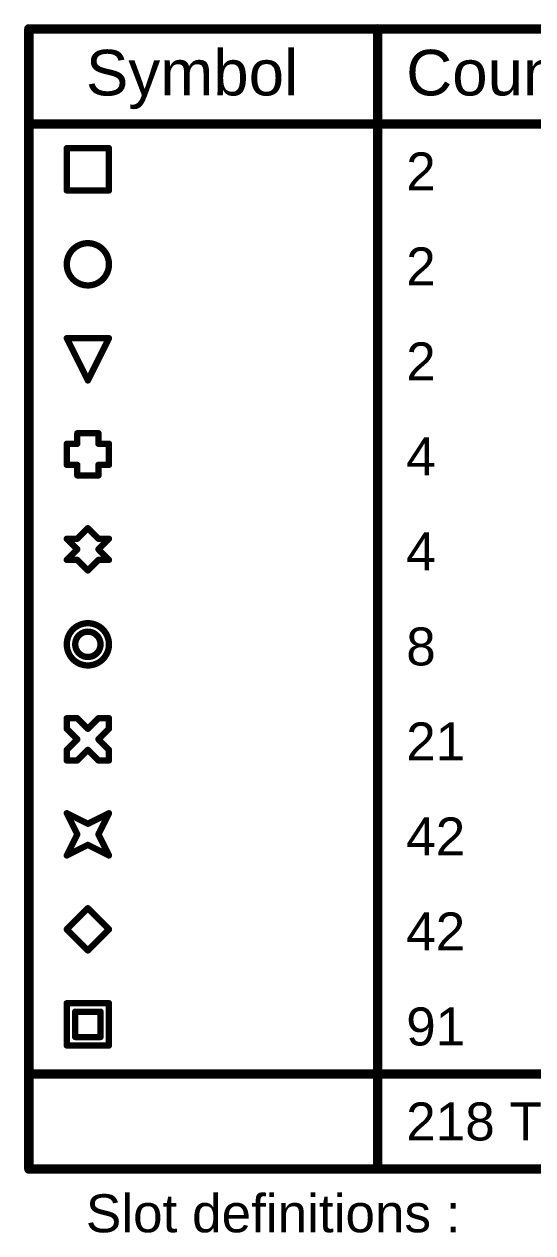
# Model space of a CAD drawing. Header units: inches. Extents: x 0 to 386, y 0 to 148.
# Drawn here: x 40.07 to 60.47, y 99.93 to 148.4 of the extents above; entities that cross this region are included whole.
import ezdxf

# ---------------------------------------------------------------- set-up
doc = ezdxf.new("R2010")
doc.units = ezdxf.units.IN
doc.layers.add('Drill Drawing', color=1, linetype='Continuous')
doc.styles.add('Arial', font='', dxfattribs={"height": 0.2})
doc.styles.get('Arial').set_extended_font_data('Arial')

msp = doc.modelspace()

# ---------------------------------------------------------------- linework, layer by layer
at = {"layer": 'Drill Drawing'}
for points, const_width in [([(40.257, 148.209), (230.756, 148.209)], 0.381), ([(40.257, 102.489), (40.257, 148.209)], 0.381), ([(54.25, 102.489), (54.25, 148.209)], 0.381), ([(40.257, 144.399), (230.756, 144.399)], 0.381), ([(41.776, 143.425), (43.469, 143.425)], 0.254), ([(41.776, 141.732), (41.776, 143.425)], 0.254), ([(43.469, 141.732), (43.469, 143.425)], 0.254), ([(41.776, 141.732), (43.469, 141.732)], 0.254), ([(41.776, 135.805), (43.469, 135.805)], 0.254), ([(41.776, 135.805), (42.623, 134.112)], 0.254), ([(42.623, 134.112), (43.469, 135.805)], 0.254), ([(42.199, 131.572), (42.199, 131.995)], 0.254), ([(42.199, 131.995), (43.046, 131.995)], 0.254), ([(43.046, 131.572), (43.046, 131.995)], 0.254), ([(41.776, 130.725), (41.776, 131.572)], 0.254), ([(41.776, 131.572), (42.199, 131.572)], 0.254), ([(43.046, 131.572), (43.469, 131.572)], 0.254), ([(43.469, 130.725), (43.469, 131.572)], 0.254), ([(41.776, 130.725), (42.199, 130.725)], 0.254), ([(42.199, 130.302), (42.199, 130.725)], 0.254), ([(42.199, 130.302), (43.046, 130.302)], 0.254), ([(43.046, 130.725), (43.469, 130.725)], 0.254), ([(43.046, 130.302), (43.046, 130.725)], 0.254), ([(42.199, 127.762), (42.623, 128.185)], 0.254), ([(42.623, 128.185), (43.046, 127.762)], 0.254), ([(41.776, 127.762), (42.199, 127.339)], 0.254), ([(41.776, 127.762), (42.199, 127.762)], 0.254), ([(43.046, 127.762), (43.469, 127.762)], 0.254), ([(43.046, 127.339), (43.469, 127.762)], 0.254), ([(41.776, 126.915), (42.199, 127.339)], 0.254), ([(41.776, 126.915), (42.199, 126.915)], 0.254), ([(42.199, 126.915), (42.623, 126.492)], 0.254), ([(42.623, 126.492), (43.046, 126.915)], 0.254), ([(43.046, 127.339), (43.469, 126.915)], 0.254), ([(43.046, 126.915), (43.469, 126.915)], 0.254), ([(41.776, 120.142), (41.776, 120.565)], 0.254), ([(41.776, 120.565), (42.199, 120.565)], 0.254), ([(41.776, 120.142), (42.199, 119.719)], 0.254), ([(42.199, 120.565), (42.623, 120.142)], 0.254), ([(42.623, 120.142), (43.046, 120.565)], 0.254), ([(43.046, 120.565), (43.469, 120.565)], 0.254), ([(43.046, 119.719), (43.469, 120.142)], 0.254), ([(43.469, 120.142), (43.469, 120.565)], 0.254), ([(41.776, 119.295), (42.199, 119.719)], 0.254), ([(43.046, 119.719), (43.469, 119.295)], 0.254), ([(41.776, 118.872), (41.776, 119.295)], 0.254), ([(42.199, 118.872), (42.623, 119.295)], 0.254), ([(42.623, 119.295), (43.046, 118.872)], 0.254), ([(43.469, 118.872), (43.469, 119.295)], 0.254), ([(41.776, 118.872), (42.199, 118.872)], 0.254), ([(43.046, 118.872), (43.469, 118.872)], 0.254), ([(41.776, 116.755), (42.623, 116.332)], 0.254), ([(41.776, 116.755), (42.199, 115.909)], 0.254), ([(42.623, 116.332), (43.469, 116.755)], 0.254), ([(43.046, 115.909), (43.469, 116.755)], 0.254), ([(41.776, 115.062), (42.199, 115.909)], 0.254), ([(43.046, 115.909), (43.469, 115.062)], 0.254), ([(41.776, 115.062), (42.623, 115.485)], 0.254), ([(42.623, 115.485), (43.469, 115.062)], 0.254), ([(41.776, 112.099), (42.623, 112.945)], 0.254), ([(42.623, 112.945), (43.469, 112.099)], 0.254), ([(41.776, 112.099), (42.623, 111.252)], 0.254), ([(42.623, 111.252), (43.469, 112.099)], 0.254), ([(41.776, 109.135), (43.469, 109.135)], 0.254), ([(41.776, 107.442), (41.776, 109.135)], 0.254), ([(43.469, 107.442), (43.469, 109.135)], 0.254), ([(42.115, 108.797), (43.131, 108.797)], 0.254), ([(42.115, 107.781), (42.115, 108.797)], 0.254), ([(43.131, 107.781), (43.131, 108.797)], 0.254), ([(42.115, 107.781), (43.131, 107.781)], 0.254), ([(41.776, 107.442), (43.469, 107.442)], 0.254), ([(40.257, 106.299), (230.756, 106.299)], 0.381), ([(40.257, 102.489), (230.756, 102.489)], 0.381)]:
    msp.add_lwpolyline(points, dxfattribs=dict(at, const_width=const_width))
for points, const_width in [([(40.162, 148.209, 1), (40.353, 148.209, 1)], 0.191), ([(40.162, 148.209, 1), (40.353, 148.209, 1)], 0.191), ([(54.154, 148.209, 1), (54.345, 148.209, 1)], 0.191), ([(40.162, 144.399, 1), (40.353, 144.399, 1)], 0.191), ([(41.713, 143.425, 1), (41.84, 143.425, 1)], 0.127), ([(41.713, 143.425, 1), (41.84, 143.425, 1)], 0.127), ([(43.406, 143.425, 1), (43.533, 143.425, 1)], 0.127), ([(43.406, 143.425, 1), (43.533, 143.425, 1)], 0.127), ([(41.713, 141.732, 1), (41.84, 141.732, 1)], 0.127), ([(41.713, 141.732, 1), (41.84, 141.732, 1)], 0.127), ([(43.406, 141.732, 1), (43.533, 141.732, 1)], 0.127), ([(43.406, 141.732, 1), (43.533, 141.732, 1)], 0.127), ([(43.469, 138.769, 1), (41.776, 138.769, 1)], 0.254), ([(41.713, 138.769, 1), (41.84, 138.769, 1)], 0.127), ([(43.406, 138.769, 1), (43.533, 138.769, 1)], 0.127), ([(41.713, 135.805, 1), (41.84, 135.805, 1)], 0.127), ([(41.713, 135.805, 1), (41.84, 135.805, 1)], 0.127), ([(43.406, 135.805, 1), (43.533, 135.805, 1)], 0.127), ([(43.406, 135.805, 1), (43.533, 135.805, 1)], 0.127), ([(42.559, 134.112, 1), (42.686, 134.112, 1)], 0.127), ([(42.559, 134.112, 1), (42.686, 134.112, 1)], 0.127), ([(42.136, 131.995, 1), (42.263, 131.995, 1)], 0.127), ([(42.136, 131.995, 1), (42.263, 131.995, 1)], 0.127), ([(42.983, 131.995, 1), (43.11, 131.995, 1)], 0.127), ([(42.983, 131.995, 1), (43.11, 131.995, 1)], 0.127), ([(41.713, 131.572, 1), (41.84, 131.572, 1)], 0.127), ([(41.713, 131.572, 1), (41.84, 131.572, 1)], 0.127), ([(42.136, 131.572, 1), (42.263, 131.572, 1)], 0.127), ([(42.136, 131.572, 1), (42.263, 131.572, 1)], 0.127), ([(42.983, 131.572, 1), (43.11, 131.572, 1)], 0.127), ([(42.983, 131.572, 1), (43.11, 131.572, 1)], 0.127), ([(43.406, 131.572, 1), (43.533, 131.572, 1)], 0.127), ([(43.406, 131.572, 1), (43.533, 131.572, 1)], 0.127), ([(41.713, 130.725, 1), (41.84, 130.725, 1)], 0.127), ([(41.713, 130.725, 1), (41.84, 130.725, 1)], 0.127), ([(42.136, 130.725, 1), (42.263, 130.725, 1)], 0.127), ([(42.136, 130.725, 1), (42.263, 130.725, 1)], 0.127), ([(42.136, 130.302, 1), (42.263, 130.302, 1)], 0.127), ([(42.136, 130.302, 1), (42.263, 130.302, 1)], 0.127), ([(42.983, 130.725, 1), (43.11, 130.725, 1)], 0.127), ([(42.983, 130.725, 1), (43.11, 130.725, 1)], 0.127), ([(42.983, 130.302, 1), (43.11, 130.302, 1)], 0.127), ([(42.983, 130.302, 1), (43.11, 130.302, 1)], 0.127), ([(43.406, 130.725, 1), (43.533, 130.725, 1)], 0.127), ([(43.406, 130.725, 1), (43.533, 130.725, 1)], 0.127), ([(42.559, 128.185, 1), (42.686, 128.185, 1)], 0.127), ([(42.559, 128.185, 1), (42.686, 128.185, 1)], 0.127), ([(41.713, 127.762, 1), (41.84, 127.762, 1)], 0.127), ([(41.713, 127.762, 1), (41.84, 127.762, 1)], 0.127), ([(42.136, 127.762, 1), (42.263, 127.762, 1)], 0.127), ([(42.136, 127.762, 1), (42.263, 127.762, 1)], 0.127), ([(42.983, 127.762, 1), (43.11, 127.762, 1)], 0.127), ([(42.983, 127.762, 1), (43.11, 127.762, 1)], 0.127), ([(43.406, 127.762, 1), (43.533, 127.762, 1)], 0.127), ([(43.406, 127.762, 1), (43.533, 127.762, 1)], 0.127), ([(41.713, 126.915, 1), (41.84, 126.915, 1)], 0.127), ([(41.713, 126.915, 1), (41.84, 126.915, 1)], 0.127), ([(42.136, 127.339, 1), (42.263, 127.339, 1)], 0.127), ([(42.136, 127.339, 1), (42.263, 127.339, 1)], 0.127), ([(42.136, 126.915, 1), (42.263, 126.915, 1)], 0.127), ([(42.136, 126.915, 1), (42.263, 126.915, 1)], 0.127), ([(42.983, 127.339, 1), (43.11, 127.339, 1)], 0.127), ([(42.983, 127.339, 1), (43.11, 127.339, 1)], 0.127), ([(42.983, 126.915, 1), (43.11, 126.915, 1)], 0.127), ([(42.983, 126.915, 1), (43.11, 126.915, 1)], 0.127), ([(43.406, 126.915, 1), (43.533, 126.915, 1)], 0.127), ([(43.406, 126.915, 1), (43.533, 126.915, 1)], 0.127), ([(42.559, 126.492, 1), (42.686, 126.492, 1)], 0.127), ([(42.559, 126.492, 1), (42.686, 126.492, 1)], 0.127), ([(43.469, 123.529, 1), (41.776, 123.529, 1)], 0.254), ([(43.131, 123.529, 1), (42.115, 123.529, 1)], 0.254), ([(41.713, 123.529, 1), (41.84, 123.529, 1)], 0.127), ([(42.051, 123.529, 1), (42.178, 123.529, 1)], 0.127), ([(43.067, 123.529, 1), (43.194, 123.529, 1)], 0.127), ([(43.406, 123.529, 1), (43.533, 123.529, 1)], 0.127), ([(41.713, 120.565, 1), (41.84, 120.565, 1)], 0.127), ([(41.713, 120.565, 1), (41.84, 120.565, 1)], 0.127), ([(41.713, 120.142, 1), (41.84, 120.142, 1)], 0.127), ([(41.713, 120.142, 1), (41.84, 120.142, 1)], 0.127), ([(42.136, 120.565, 1), (42.263, 120.565, 1)], 0.127), ([(42.136, 120.565, 1), (42.263, 120.565, 1)], 0.127), ([(42.559, 120.142, 1), (42.686, 120.142, 1)], 0.127), ([(42.559, 120.142, 1), (42.686, 120.142, 1)], 0.127), ([(42.983, 120.565, 1), (43.11, 120.565, 1)], 0.127), ([(42.983, 120.565, 1), (43.11, 120.565, 1)], 0.127), ([(43.406, 120.565, 1), (43.533, 120.565, 1)], 0.127), ([(43.406, 120.565, 1), (43.533, 120.565, 1)], 0.127), ([(43.406, 120.142, 1), (43.533, 120.142, 1)], 0.127), ([(43.406, 120.142, 1), (43.533, 120.142, 1)], 0.127), ([(42.136, 119.719, 1), (42.263, 119.719, 1)], 0.127), ([(42.136, 119.719, 1), (42.263, 119.719, 1)], 0.127), ([(42.983, 119.719, 1), (43.11, 119.719, 1)], 0.127), ([(42.983, 119.719, 1), (43.11, 119.719, 1)], 0.127), ([(41.713, 119.295, 1), (41.84, 119.295, 1)], 0.127), ([(41.713, 119.295, 1), (41.84, 119.295, 1)], 0.127), ([(42.559, 119.295, 1), (42.686, 119.295, 1)], 0.127), ([(42.559, 119.295, 1), (42.686, 119.295, 1)], 0.127), ([(43.406, 119.295, 1), (43.533, 119.295, 1)], 0.127), ([(43.406, 119.295, 1), (43.533, 119.295, 1)], 0.127), ([(41.713, 118.872, 1), (41.84, 118.872, 1)], 0.127), ([(41.713, 118.872, 1), (41.84, 118.872, 1)], 0.127), ([(42.136, 118.872, 1), (42.263, 118.872, 1)], 0.127), ([(42.136, 118.872, 1), (42.263, 118.872, 1)], 0.127), ([(42.983, 118.872, 1), (43.11, 118.872, 1)], 0.127), ([(42.983, 118.872, 1), (43.11, 118.872, 1)], 0.127), ([(43.406, 118.872, 1), (43.533, 118.872, 1)], 0.127), ([(43.406, 118.872, 1), (43.533, 118.872, 1)], 0.127), ([(41.713, 116.755, 1), (41.84, 116.755, 1)], 0.127), ([(41.713, 116.755, 1), (41.84, 116.755, 1)], 0.127), ([(43.406, 116.755, 1), (43.533, 116.755, 1)], 0.127), ([(43.406, 116.755, 1), (43.533, 116.755, 1)], 0.127), ([(42.559, 116.332, 1), (42.686, 116.332, 1)], 0.127), ([(42.559, 116.332, 1), (42.686, 116.332, 1)], 0.127), ([(42.136, 115.909, 1), (42.263, 115.909, 1)], 0.127), ([(42.136, 115.909, 1), (42.263, 115.909, 1)], 0.127), ([(42.983, 115.909, 1), (43.11, 115.909, 1)], 0.127), ([(42.983, 115.909, 1), (43.11, 115.909, 1)], 0.127), ([(42.559, 115.485, 1), (42.686, 115.485, 1)], 0.127), ([(42.559, 115.485, 1), (42.686, 115.485, 1)], 0.127), ([(41.713, 115.062, 1), (41.84, 115.062, 1)], 0.127), ([(41.713, 115.062, 1), (41.84, 115.062, 1)], 0.127), ([(43.406, 115.062, 1), (43.533, 115.062, 1)], 0.127), ([(43.406, 115.062, 1), (43.533, 115.062, 1)], 0.127), ([(42.559, 112.945, 1), (42.686, 112.945, 1)], 0.127), ([(42.559, 112.945, 1), (42.686, 112.945, 1)], 0.127), ([(41.713, 112.099, 1), (41.84, 112.099, 1)], 0.127), ([(41.713, 112.099, 1), (41.84, 112.099, 1)], 0.127), ([(43.406, 112.099, 1), (43.533, 112.099, 1)], 0.127), ([(43.406, 112.099, 1), (43.533, 112.099, 1)], 0.127), ([(42.559, 111.252, 1), (42.686, 111.252, 1)], 0.127), ([(42.559, 111.252, 1), (42.686, 111.252, 1)], 0.127), ([(41.713, 109.135, 1), (41.84, 109.135, 1)], 0.127), ([(41.713, 109.135, 1), (41.84, 109.135, 1)], 0.127), ([(43.406, 109.135, 1), (43.533, 109.135, 1)], 0.127), ([(43.406, 109.135, 1), (43.533, 109.135, 1)], 0.127), ([(42.051, 108.797, 1), (42.178, 108.797, 1)], 0.127), ([(42.051, 108.797, 1), (42.178, 108.797, 1)], 0.127), ([(43.067, 108.797, 1), (43.194, 108.797, 1)], 0.127), ([(43.067, 108.797, 1), (43.194, 108.797, 1)], 0.127), ([(42.051, 107.781, 1), (42.178, 107.781, 1)], 0.127), ([(42.051, 107.781, 1), (42.178, 107.781, 1)], 0.127), ([(43.067, 107.781, 1), (43.194, 107.781, 1)], 0.127), ([(43.067, 107.781, 1), (43.194, 107.781, 1)], 0.127), ([(41.713, 107.442, 1), (41.84, 107.442, 1)], 0.127), ([(41.713, 107.442, 1), (41.84, 107.442, 1)], 0.127), ([(43.406, 107.442, 1), (43.533, 107.442, 1)], 0.127), ([(43.406, 107.442, 1), (43.533, 107.442, 1)], 0.127), ([(40.162, 106.299, 1), (40.353, 106.299, 1)], 0.191), ([(40.162, 102.489, 1), (40.353, 102.489, 1)], 0.191), ([(40.162, 102.489, 1), (40.353, 102.489, 1)], 0.191), ([(54.154, 102.489, 1), (54.345, 102.489, 1)], 0.191)]:
    msp.add_lwpolyline(points, format="xyb", close=True, dxfattribs=dict(at, const_width=const_width))

# ---------------------------------------------------------------- texts
at = {"layer": 'Drill Drawing', "style": 'Arial'}
for s, height, p in [('Symbol', 1.8288, (42.543, 145.542)), ('Count', 1.8288, (55.393, 145.542)), ('2', 1.524, (55.393, 141.732)), ('2', 1.524, (55.393, 137.922)), ('2', 1.524, (55.393, 134.112)), ('4', 1.524, (55.393, 130.302)), ('4', 1.524, (55.393, 126.492)), ('8', 1.524, (55.393, 122.682)), ('21', 1.524, (55.393, 118.872)), ('42', 1.524, (55.393, 115.062)), ('42', 1.524, (55.393, 111.252)), ('91', 1.524, (55.393, 107.442)), ('218 Total', 1.524, (55.393, 103.632)), ('Slot definitions :', 1.524, (42.543, 99.949))]:
    msp.add_text(s, height=height, dxfattribs=at).set_placement(p)

doc.saveas('drawing.dxf')
